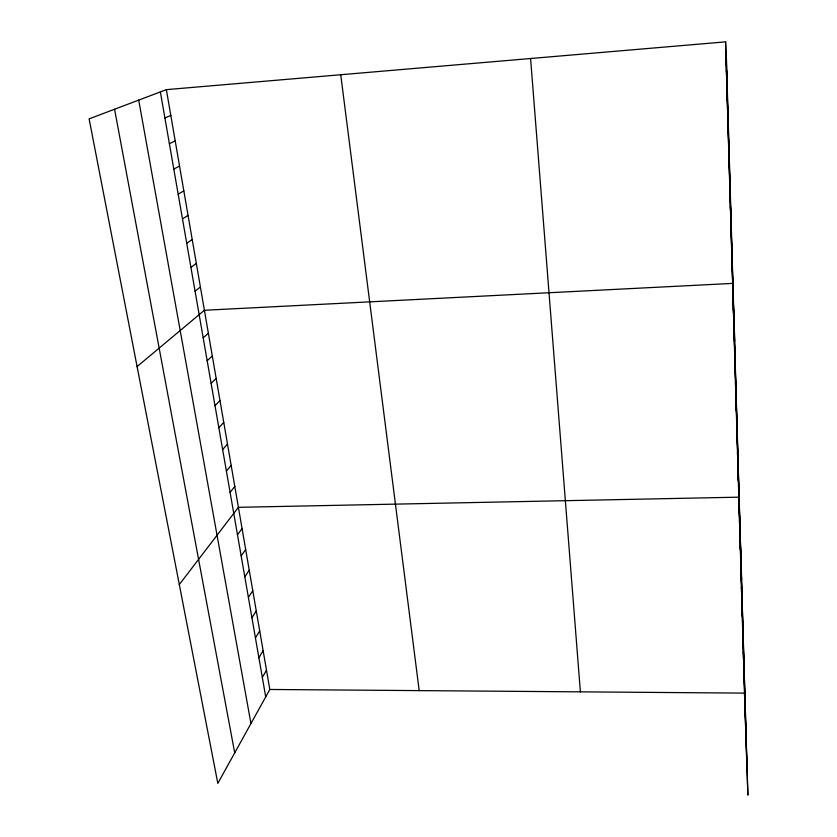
<?xml version="1.0" encoding="UTF-8"?>
<svg xmlns="http://www.w3.org/2000/svg" width="837" height="837" viewBox="0 0 837 837"><rect width="100%" height="100%" fill="white"/><g stroke="black" fill="none" stroke-linecap="round" stroke-linejoin="round"><path stroke-width="1.26" d="M269.817 689.468L217.819 783.369L89.12 118.875L166.364 89.643L725.585 41.85L747.88 795.15L744.491 693.109L269.817 689.468L166.364 89.643M262.316 677.457L266.49 670.165M258.895 657.798L263.121 650.652M255.431 637.909L259.711 630.899M251.927 617.779L256.268 610.916M248.38 597.409L252.774 590.692M244.791 576.787L249.248 570.217M241.161 555.914L245.68 549.511M237.478 534.78L242.06 528.545M179.306 584.561L238.399 507.316L738.799 497.168L741.666 579.79M230.091 492.376L234.799 486.475M226.388 471.105L231.169 465.372M222.642 449.574L227.486 444.018M218.844 427.78L223.751 422.403M215.004 405.715L219.985 400.525M211.123 383.377L216.166 378.376M207.178 360.757L212.295 355.955M203.192 337.855L208.382 333.252M137.09 366.585L204.416 310.265L732.595 283.408L734.771 341.13M195.063 291.182L200.399 286.986M190.92 267.39L196.339 263.414M186.724 243.295L192.217 239.549M182.476 218.875L188.043 215.36M178.176 194.153L183.826 190.867M173.814 169.095L179.547 166.061M169.388 143.702L175.205 140.919M164.91 117.975L170.811 115.443M114.564 109.239L234.705 752.871M138.712 100.105L250.943 723.534M160.369 91.903L265.706 696.886M340.743 74.734L419.191 690.609M530.585 58.517L580.397 691.854M726.401 70.235L726.506 72.453M727.217 98.211L727.332 100.733M728.023 125.791L728.138 128.616M728.807 152.983L728.933 156.1M729.582 179.798L729.728 183.198M730.356 206.237L730.502 209.92M731.109 232.309L731.266 236.264M731.862 258.037L732.019 262.253M733.317 308.445L733.494 313.153M734.039 333.136L734.216 338.085M734.74 357.504L734.928 362.683M735.441 381.546L735.639 386.956M736.131 405.286L736.33 410.904M736.811 428.701L737.02 434.539M737.481 451.823L737.69 457.86M738.15 474.642L738.36 480.888M739.469 520.08L739.688 526.714M740.117 542.69L740.358 549.522M740.766 565.017L741.007 572.027M741.404 587.051L741.655 594.239M742.042 608.802L742.293 616.168M742.66 630.282L742.921 637.815M743.277 651.489L743.538 659.179M743.884 672.435L744.145 680.282M726.422 58.412L746.771 761.827M726.024 50.659L745.715 729.937M725.585 41.85L744.752 701.124"/></g></svg>
